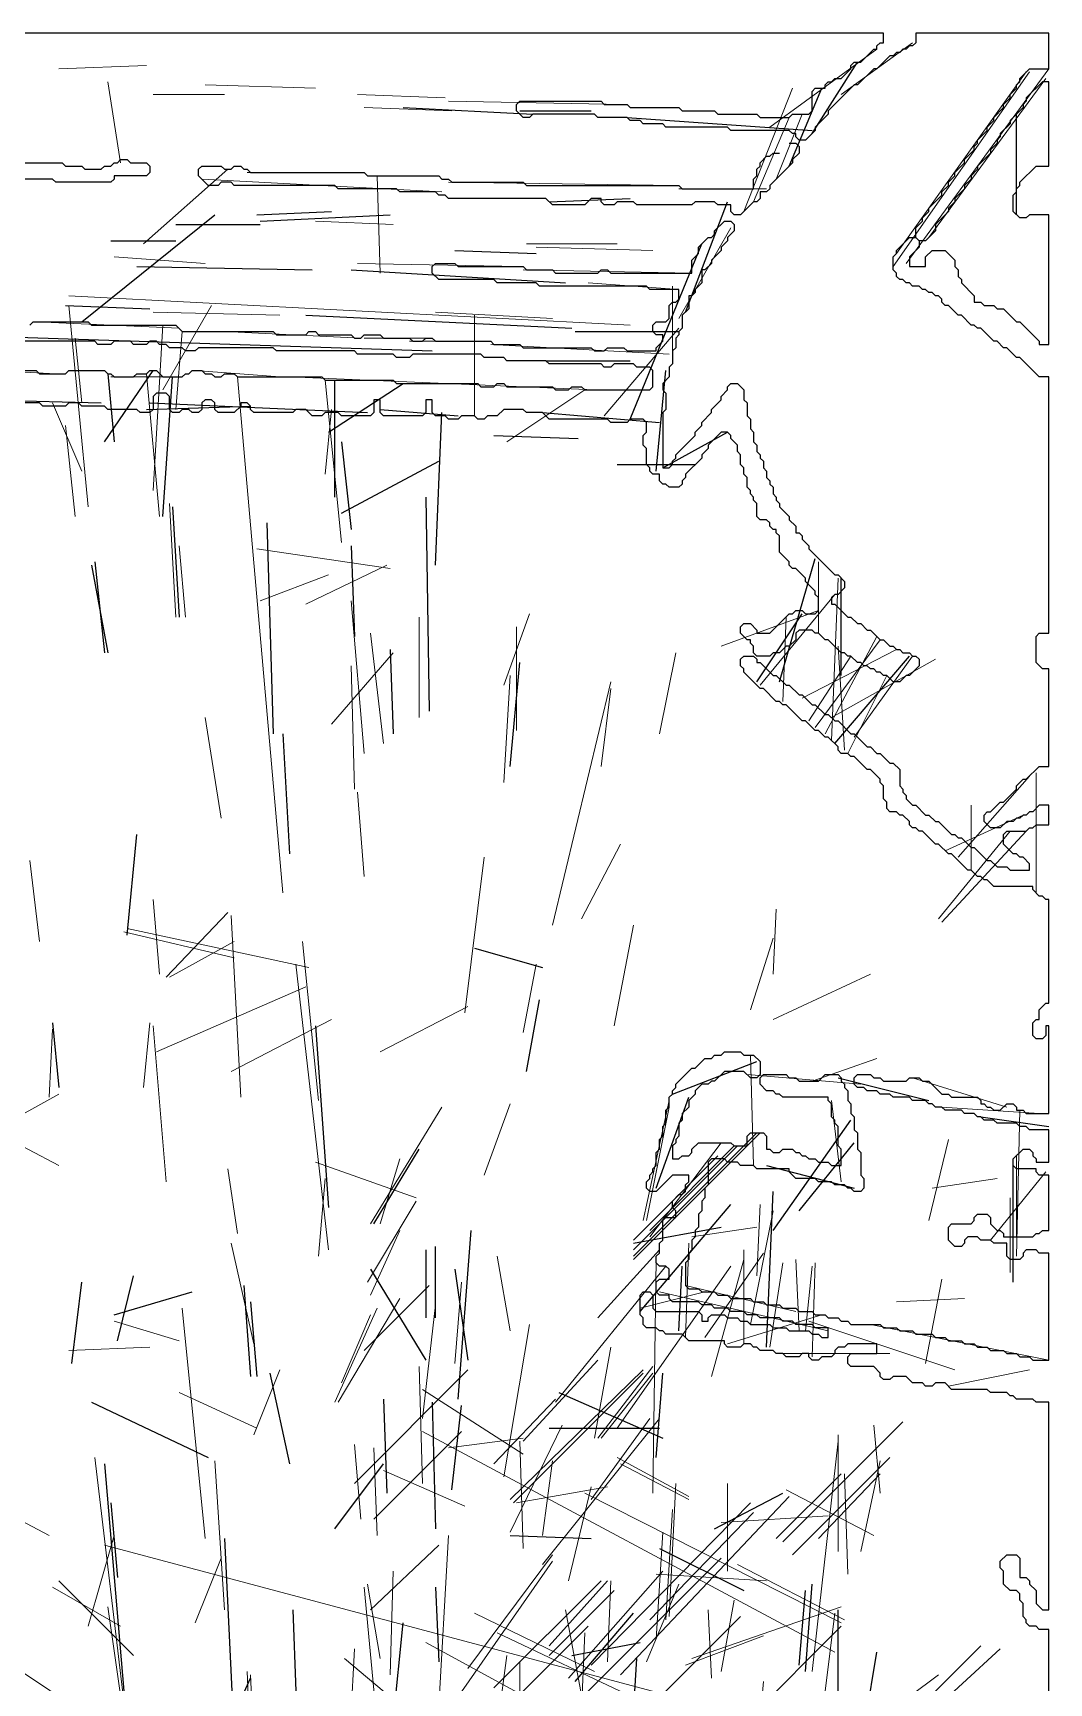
# Model space of a CAD drawing. Header units: metres. Extents: x 0 to 320, y 0 to 426.
# Drawn here: x 241.2 to 319.5, y 299.4 to 426.5 of the extents above; entities that cross this region are included whole.
import ezdxf

# ---------------------------------------------------------------- set-up
doc = ezdxf.new("R2010")
doc.units = ezdxf.units.M
for name, color, linetype in [('CUT', 7, 'Continuous'), ('FOLD', 1, 'Continuous'), ('OUTLINE', 3, 'Continuous')]:
    doc.layers.add(name, color=color, linetype=linetype)

msp = doc.modelspace()

# ---------------------------------------------------------------- linework, layer by layer
at = {"layer": 'CUT', "lineweight": 25}
for p, q in [((301.25, 418.75), (304.75, 424.25)), ((299.5, 416.25), (302, 422.25)), ((269.75, 420.75), (279.75, 420.25)), ((278.75, 420.5), (284.25, 420.5)), ((287, 420), (301.25, 419)), ((317, 412.5), (317, 420.25)), ((281, 413.5), (287.25, 413.75)), ((291.5, 405), (294.75, 413.5)), ((245, 404.25), (255.25, 412.5)), ((258.5, 412.5), (264.25, 412.75)), ((258.75, 412), (268.75, 412.5)), ((252.25, 411.75), (258.75, 411.75)), ((247.25, 410.5), (252.25, 410.5)), ((273.75, 409.75), (280, 409.5)), ((287.25, 396.75), (292.75, 410.25)), ((249.25, 408.5), (262.75, 408.25)), ((265.75, 408.25), (282.25, 407.25)), ((243.75, 405.5), (250.25, 405.25)), ((262.25, 404.75), (282.75, 403.75)), ((226.75, 403.5), (272, 402)), ((283, 403.5), (291, 403.5)), ((246.75, 395), (250.5, 400.5)), ((280.75, 401.25), (287.25, 401.25)), ((289.25, 392.75), (290, 400.5)), ((247, 400.25), (247.5, 395)), ((251.25, 389.25), (252, 400)), ((264, 395.75), (269.75, 399.5)), ((264.5, 390.75), (264.5, 399.75)), ((228, 398.5), (246.5, 398)), ((250.25, 398), (267, 397.25)), ((250, 397.5), (258, 397.75)), ((268, 397.5), (274, 397)), ((272.25, 385.5), (272.75, 397.25)), ((280.5, 397.25), (289.5, 396.5)), ((276.75, 395.5), (283.25, 395.25)), ((289.75, 393), (294.75, 395.75)), ((265, 395), (265.75, 388.25)), ((265, 389.5), (272.5, 393.5)), ((286.25, 393.25), (292.25, 393.25)), ((271.5, 390.75), (271.75, 374.25)), ((252, 390), (252.5, 381.5)), ((259.25, 388.75), (259.75, 372.5)), ((265.75, 387), (266, 380)), ((245.75, 385.5), (247, 378.75)), ((246, 385.75), (246.75, 378.75)), ((298.75, 376.5), (301.5, 386)), ((303.5, 377), (303.5, 384.5)), ((297, 376.5), (300.5, 381.75)), ((268.75, 379), (269, 372.5)), ((278, 370), (278.75, 378)), ((303, 371.75), (308.75, 378.5)), ((260.5, 372.5), (261, 363.25)), ((248.5, 357), (249.25, 364.75)), ((275.25, 356), (280.5, 354.5)), ((279.25, 346.5), (280.25, 352)), ((242.75, 350.25), (243.25, 345.25)), ((263, 350), (264, 336)), ((290.5, 344.75), (297, 347.25)), ((303.25, 346), (310.25, 344.25)), ((289.25, 337.5), (291.75, 344.5)), ((298.25, 334.25), (304.25, 342.75)), ((314.25, 343), (319.5, 342.25)), ((287.5, 332), (297.25, 341.75)), ((287.5, 332.25), (297, 341.75)), ((288.75, 334.25), (295.25, 340.75)), ((300.25, 335.75), (304.5, 341)), ((267.5, 334.75), (271, 340.5)), ((316.75, 330.25), (316.75, 339.5)), ((297.75, 339.25), (304.5, 337.5)), ((297.75, 325.25), (298.25, 337.25)), ((288, 328), (295, 336.25)), ((287.5, 333.25), (294.25, 334.5)), ((274, 321.25), (275, 334.25)), ((271.5, 332.75), (271.5, 327.5)), ((272.25, 327.5), (272.25, 333)), ((247.75, 325.75), (249, 330.75)), ((267.25, 331.25), (271.5, 324.25)), ((273.75, 331.25), (274.75, 324.25)), ((291, 326.5), (291.25, 331.5)), ((244.25, 324), (245, 330.25)), ((247.5, 327.75), (253.5, 329.5)), ((257.5, 330), (258, 323)), ((258, 328.75), (258.5, 323)), ((259.5, 323.25), (261, 316.25)), ((278, 313.5), (288.25, 323.5)), ((278.25, 313.25), (288.25, 323.25)), ((289.25, 316.75), (289.75, 323.25)), ((281.75, 321.75), (289.75, 318.25)), ((245.75, 321), (254.75, 316.75)), ((268.25, 321.25), (268.5, 314)), ((272, 321), (272.25, 311.25)), ((273.5, 314.25), (274.25, 320.75)), ((299, 310.25), (308.25, 319.5)), ((281, 319), (289.5, 319)), ((299.75, 309.25), (307.25, 316.75)), ((246.75, 316.25), (248.25, 298.75)), ((264.5, 311.25), (268.25, 316.25)), ((293.75, 311.25), (299, 314)), ((247.25, 313.25), (247.75, 307.5)), ((286.5, 300), (299.5, 313.75)), ((288.75, 304.25), (296.75, 312.5)), ((256, 310.5), (257, 289.75)), ((278, 310.75), (284.25, 310.5)), ((267.25, 305), (272.5, 310)), ((289.5, 309.75), (296, 306.5)), ((243.25, 307.25), (249, 301.5)), ((272.25, 306.75), (272.5, 301)), ((300.25, 300.75), (300.75, 306.5)), ((300.75, 300.25), (301.25, 307)), ((261.25, 305), (261.5, 298.75)), ((269, 296.5), (269.75, 304)), ((283, 299.5), (287.5, 304.75)), ((303.25, 294.25), (303.25, 305)), ((282.75, 301.5), (288, 302.5)), ((305, 294.25), (306.25, 301.75)), ((287.25, 292.75), (287.75, 301.25)), ((255.75, 294.75), (258, 299.75))]:
    msp.add_line(p, q, dxfattribs=at)
at = {"layer": 'FOLD', "lineweight": 18}
for p, q in [((298, 419.25), (306.25, 425.25)), ((303.5, 421.75), (309, 425.75)), ((243.25, 423.75), (250, 424)), ((307.5, 408.5), (318, 423.5)), ((307.75, 409.5), (317.75, 423.5)), ((308.5, 408.75), (319.5, 423.75)), ((247, 422.75), (248, 416.5)), ((254.5, 422.5), (263, 422.25)), ((296, 412.75), (299.75, 422.25)), ((310.25, 410.75), (319.25, 423)), ((250.5, 421.75), (256, 421.75)), ((266.25, 421.75), (273, 421.5)), ((273.25, 421.25), (286.75, 421)), ((266.75, 420.75), (273.5, 420.5)), ((296.75, 413.5), (299.5, 420)), ((298.5, 415.25), (300.5, 420.25)), ((249.75, 410.25), (256.25, 416)), ((257.75, 415.75), (266.5, 415.75)), ((254.25, 415.25), (272.75, 414.25)), ((267.75, 415.5), (268, 408)), ((273.25, 415), (290.75, 414.75)), ((291, 414.5), (297.75, 414.5)), ((263, 412), (269, 411.75)), ((291, 404.5), (295, 411.5)), ((279.25, 410.25), (286.25, 410.25)), ((280, 410), (289, 409.75)), ((247.5, 409.25), (254.5, 408.75)), ((266.25, 408.75), (278.75, 408.5)), ((279, 408.25), (292, 408)), ((284, 407.25), (291, 406.75)), ((290.5, 402), (290.5, 407)), ((244, 406.25), (287.25, 404)), ((244, 405.5), (245.5, 390)), ((250.5, 405), (260.25, 404.75)), ((251.25, 399), (255, 405.5)), ((272.25, 405), (281.25, 404.5)), ((275.25, 397), (275.25, 404.75)), ((241.5, 404.25), (252.5, 403.75)), ((244.5, 403), (245, 398)), ((250.5, 391.25), (251.25, 404)), ((252.25, 397.5), (252.75, 403.5)), ((256, 403.5), (266.5, 403)), ((266.75, 403), (271.75, 403)), ((285.25, 397), (291, 403.75)), ((270.25, 402.75), (276.25, 402.75)), ((276.5, 402.5), (290.25, 401.75)), ((237.75, 400.5), (243, 400.25)), ((253.75, 400.5), (260.25, 400)), ((247.25, 400), (252.75, 400)), ((250, 400.25), (251, 389.25)), ((257, 400), (260.5, 360.25)), ((261, 400), (284.5, 399)), ((263.75, 399.75), (265, 387.25)), ((242.75, 398), (245, 392.75)), ((277.75, 395), (283.75, 399)), ((263.75, 392.5), (264.25, 397.5)), ((243.75, 396.25), (244.5, 389.25)), ((251.75, 390.25), (252.25, 381.5)), ((252.5, 387), (253, 381.5)), ((258.5, 386.75), (268.75, 385.25)), ((262.25, 382.5), (268.5, 385.5)), ((301.75, 380.25), (301.75, 385.75)), ((258.75, 382.75), (264, 384.75)), ((302.75, 372), (303.25, 384.5)), ((265.75, 382.75), (266.75, 371)), ((297.25, 376.25), (303, 383.25)), ((271, 381.5), (271, 373.75)), ((277.5, 376.25), (279.5, 381.75)), ((294.25, 379.25), (301.75, 382)), ((299, 375), (299.25, 381.5)), ((267.25, 380.25), (268.25, 371.75)), ((278.5, 380.75), (278.5, 372.75)), ((300.5, 375.25), (307.75, 379)), ((301.5, 373), (306.5, 379.75)), ((302.25, 372.5), (306.25, 380)), ((303.25, 379.25), (303.75, 371.25)), ((264.25, 373.25), (269, 378.75)), ((265.75, 377.75), (266, 368.25)), ((289.5, 372.5), (290.75, 378.75)), ((301, 373.5), (304.25, 378.5)), ((302.75, 373.75), (310.75, 378.25)), ((304.5, 372.25), (309, 378.5)), ((277.5, 368.75), (278, 377)), ((281.25, 357.75), (285.75, 376.5)), ((304, 371), (307, 377)), ((285, 370), (285.75, 376)), ((254.5, 373.75), (255.75, 366)), ((312.5, 363), (318, 369.25)), ((318.5, 360.25), (318.5, 369.5)), ((266.25, 368), (266.75, 361.5)), ((311.5, 363.5), (317.5, 366.25)), ((313.5, 367), (313.5, 362)), ((311, 358.25), (316.5, 365)), ((311.25, 358), (317.75, 365)), ((283.5, 358.25), (286.5, 364)), ((241, 362.75), (241.75, 356.5)), ((274.5, 351), (276, 363)), ((250.5, 359.75), (251, 354)), ((251.5, 353.75), (256.25, 358.75)), ((256.5, 358.5), (257.25, 344.5)), ((298.25, 354), (298.5, 359)), ((248.25, 357.25), (256.75, 355.25)), ((248.5, 357.5), (262.5, 354.5)), ((286, 350), (287.5, 357.75)), ((251.75, 353.75), (256.75, 356.5)), ((262, 356.5), (263.25, 344.25)), ((296.5, 351.25), (298.25, 356.75)), ((261.5, 354.75), (264, 332.75)), ((279, 349.5), (280, 354.75)), ((298.25, 350.5), (305.75, 354)), ((250.75, 348), (262.25, 353)), ((268, 348), (274.75, 351.5)), ((242.5, 344.5), (242.75, 349.75)), ((249.75, 345.25), (250.25, 350.25)), ((250.5, 350), (251.5, 338)), ((256.5, 346.5), (264.25, 350.5)), ((296.5, 347.75), (296.75, 339.25)), ((301.25, 345.75), (306.25, 347.5)), ((296.25, 346.25), (305, 345.5)), ((309, 346), (316.25, 343.75)), ((236.5, 341), (243.25, 344.75)), ((267.25, 334.75), (272.75, 343.75)), ((276, 338.5), (278, 344)), ((288.25, 335), (290.25, 344.25)), ((288.5, 335), (290.25, 343.75)), ((302.75, 344.25), (303.5, 338)), ((311.25, 343.75), (318.75, 343.25)), ((317, 332.25), (317.25, 343.5)), ((238, 342), (243.25, 339.25)), ((287.5, 332.75), (295.5, 340.75)), ((288.75, 333.75), (294.25, 341)), ((310.25, 335), (311.75, 341.25)), ((263, 339.5), (270.75, 336.75)), ((268, 334.75), (269.5, 339.75)), ((287.5, 333.5), (294, 340)), ((317, 333.75), (317, 340)), ((256.25, 339), (257, 334)), ((263.25, 332.25), (263.75, 338.25)), ((310.5, 337.5), (315.5, 338.25)), ((315, 333.5), (319.25, 338.75)), ((267, 330.25), (270.75, 336.5)), ((296.5, 327), (298.25, 335.75)), ((297, 330.75), (297.25, 336.25)), ((316.5, 331), (316.5, 336.75)), ((292, 333.75), (297, 334.5)), ((256.5, 333.25), (258.25, 325.5)), ((267.25, 329.25), (269.5, 334.25)), ((291.5, 326), (291.75, 333.25)), ((277, 332.25), (278, 326.5)), ((284.75, 327.5), (289.5, 332.75)), ((289, 314), (289.25, 332)), ((293, 326), (297.5, 332.5)), ((293.5, 323), (296, 332)), ((296, 325.5), (296, 332.75)), ((300, 332), (300.25, 326.5)), ((281.5, 321), (290, 331.5)), ((286.25, 319), (295, 331.5)), ((298, 325.25), (299, 331.75)), ((300.75, 326.5), (301.25, 331.5)), ((301.25, 324.5), (301.5, 331.75)), ((266.75, 325), (271.75, 330)), ((273.75, 324), (274.25, 330.25)), ((288, 328.25), (293, 329.5)), ((289.5, 329.5), (302.5, 326.5)), ((291.5, 330), (300, 328)), ((310, 324), (311.25, 330.5)), ((252.75, 328.25), (254.5, 310.5)), ((264.5, 321), (267.75, 328.25)), ((264.75, 321), (269.5, 329)), ((271.25, 319.75), (272.25, 328.5)), ((307.75, 328.75), (313, 329)), ((247.5, 327.25), (252.5, 325.75)), ((265, 322.5), (267.25, 327.75)), ((277.5, 315.25), (279.5, 327)), ((294.75, 325.5), (302, 327.75)), ((301, 327.25), (312.25, 323.5)), ((305.75, 327), (319.5, 324.25)), ((244, 325), (250.25, 325.25)), ((279, 318), (284.75, 324.25)), ((284.5, 318.25), (285.75, 325.25)), ((299, 324.75), (307.25, 324.75)), ((258.25, 318.5), (260.25, 323.5)), ((266, 314.75), (274.75, 323.5)), ((271, 323.75), (271.25, 314.75)), ((284.75, 318.25), (289, 323.75)), ((285, 318.25), (289, 323.25)), ((311.75, 322.25), (318, 323.5)), ((252.5, 321.75), (258.5, 319)), ((271.25, 322), (279, 317)), ((276.75, 316.25), (281.5, 321.25)), ((278, 311), (282, 319.25)), ((280.5, 308.5), (289.5, 319.75)), ((284.25, 313.5), (288.75, 319.75)), ((306, 319.25), (306.5, 314)), ((267.5, 312), (274.25, 318.75)), ((271.25, 318.75), (303, 301.75)), ((273.25, 317.5), (279, 318.25)), ((278.75, 318), (279, 309.75)), ((301.25, 300.25), (303.25, 318)), ((303.25, 318.5), (303.25, 309.5)), ((246, 316.75), (248.5, 295.75)), ((266, 317.75), (266.5, 312)), ((267.5, 317.5), (267.75, 310.75)), ((286.25, 316.75), (291.75, 313.75)), ((255.25, 316.5), (256, 305)), ((268.25, 315.75), (274.5, 313)), ((280.5, 310.75), (281.25, 316.5)), ((286.5, 316.25), (291.75, 313.5)), ((298.5, 310.5), (303.5, 315.5)), ((301.75, 310.5), (306.5, 315.5)), ((303.75, 315.5), (304, 307.75)), ((305, 309.5), (306.5, 316.5)), ((278.5, 313.25), (285.5, 314.5)), ((282.5, 307.25), (284.25, 314.5)), ((283.75, 314), (303.5, 304)), ((290.25, 304.5), (290.75, 314.75)), ((294.75, 308), (294.75, 314.75)), ((299.25, 314.25), (306, 310.75)), ((236.75, 313.75), (242.5, 310.75)), ((284.25, 300.75), (296.5, 313.25)), ((290, 304.25), (290.5, 312.75)), ((294.25, 311.75), (302.5, 312.25)), ((245.5, 303.75), (247.5, 310.75)), ((272.25, 293), (273.25, 310.75)), ((289.25, 302.75), (289.75, 311)), ((246.75, 310), (300.25, 295.75)), ((253.75, 304), (255.75, 309)), ((274.75, 300.5), (281.25, 309.25)), ((281.5, 296.25), (294.25, 309)), ((265.75, 286.5), (281.25, 308.75)), ((268.75, 300), (269, 308)), ((282.5, 299.75), (289.75, 308)), ((289.25, 307.75), (297.75, 307.25)), ((295.5, 308.5), (303.75, 304.25)), ((242.75, 306.75), (248, 303.75)), ((266.75, 306.75), (267.75, 296.25)), ((267, 307), (268, 301.25)), ((276.75, 299), (285, 307.25)), ((281, 302.25), (285.5, 307.25)), ((281, 301.5), (286, 306.5)), ((285.5, 301), (285.75, 307.25)), ((288.5, 301), (291, 307)), ((247, 305.25), (248.5, 295)), ((292, 301.25), (303.5, 305.25)), ((294.25, 300.25), (295.25, 305.75)), ((275.25, 304.75), (284.5, 300.25)), ((282.25, 305), (285, 290.5)), ((289.5, 298.25), (295.75, 304.5)), ((293.25, 305), (293.5, 299.75)), ((302.25, 298.75), (303, 304.75)), ((277, 303.25), (287.5, 298.25)), ((277.25, 297), (284, 303.75)), ((283.25, 291.75), (283.75, 303.25)), ((287.25, 287.5), (303.5, 303.75)), ((291.5, 300.75), (297.5, 303)), ((237, 302.5), (244.5, 297.5)), ((265.5, 292.5), (266, 302)), ((271.5, 302.5), (279.75, 298)), ((276.75, 294), (277.75, 301.5)), ((306.75, 294.75), (314.25, 302.25)), ((306.75, 293.75), (315.75, 302)), ((257.75, 300.25), (258, 294.25)), ((265.25, 301.25), (280.5, 288.5)), ((278.75, 289.5), (278.75, 301)), ((258, 300), (258.25, 294.25)), ((297, 293.75), (297.5, 299.5)), ((302.25, 293.5), (311, 300))]:
    msp.add_line(p, q, dxfattribs=at)
at = {"layer": 'OUTLINE'}
for points in [[(319.5, 291.5), (319.5, 303.5), (318.75, 303.5), (318.5, 303.75), (318, 303.75), (317.75, 304), (317.75, 304.25), (317.5, 304.5), (317.5, 305.5), (317.25, 305.75), (317.25, 306.25), (317, 306.5), (316.5, 306.5), (316, 307), (316, 308), (315.75, 308.25), (315.75, 308.75), (316.25, 309.25), (317, 309.25), (317.25, 309), (317.25, 307.5), (317.75, 307.5), (318, 307.25), (318, 307), (318.5, 306.5), (318.5, 305.5), (319, 305), (319.5, 305), (319.5, 321), (318.5, 321), (318.25, 321.25), (317, 321.25), (316.75, 321.5), (316.5, 321.5), (316.25, 321.75), (315, 321.75), (314.75, 322), (312, 322), (311.5, 322.5), (310.75, 322.5), (310.5, 322.25), (310, 322.25), (309.75, 322.5), (309, 322.5), (308.5, 323), (307.5, 323), (307.25, 322.75), (306.75, 322.75), (306.5, 323), (306.5, 323.25), (306, 323.75), (304.25, 323.75), (304, 324), (304, 324.5), (304.25, 324.75), (306.25, 324.75), (306.25, 325.5), (304, 325.5), (303.75, 325.25), (303.25, 325.25), (303, 325), (303, 324.75), (302.75, 324.5), (302, 324.5), (301.75, 324.25), (301.25, 324.25), (301, 324.5), (301, 324.75), (300.5, 324.75), (300.25, 324.5), (299.25, 324.5), (299, 324.75), (298.5, 324.75), (298.25, 325), (297.25, 325), (297, 325.25), (296.75, 325.25), (296.5, 325.5), (296, 325.5), (295.75, 325.25), (294.75, 325.25), (294.5, 325.5), (294.5, 325.75), (291.75, 325.75), (291.25, 326.25), (290, 326.25), (289.75, 326.5), (289.5, 326.5), (289.25, 326.75), (288.5, 326.75), (288.25, 327), (288.25, 327.5), (288, 327.75), (288, 329.25), (288.25, 329.5), (288.75, 329.5), (289, 329.25), (289, 328.25), (289.25, 328), (292.5, 328), (292.75, 327.75), (292.75, 327.25), (293.25, 327.25), (293.25, 327.5), (293.5, 327.75), (294.5, 327.75), (294.75, 327.5), (295.5, 327.5), (295.75, 327.25), (296.25, 327.25), (296.5, 327), (298, 327), (298.25, 326.75), (299.25, 326.75), (299.5, 326.5), (301, 326.5), (301.25, 326.25), (301.75, 326.25), (302, 326), (302.5, 326), (302.5, 326.75), (301.5, 326.75), (301.25, 327), (300, 327), (299.75, 327.25), (299, 327.25), (298.75, 327.5), (297.25, 327.5), (297, 327.75), (296.25, 327.75), (296, 328), (295, 328), (294.75, 328.25), (293.75, 328.25), (293.5, 328.5), (292.75, 328.5), (292.5, 328.75), (290.5, 328.75), (290.25, 329), (290.25, 329.25), (289.5, 329.25), (289.25, 329.5), (289.25, 330.25), (289.5, 330.5), (290.25, 330.5), (290.25, 331.25), (290, 331.5), (289.5, 331.5), (289.25, 331.75), (289.25, 332.25), (289.5, 332.5), (289.5, 333.25), (289.75, 333.5), (289.75, 335), (290, 335.25), (290.75, 335.25), (290.75, 335.75), (290.5, 336), (290.5, 336.5), (291, 337), (291.25, 337), (291.5, 337.25), (291.5, 337.75), (291.75, 338), (291.75, 338.5), (290.5, 338.5), (289.25, 337.25), (288.75, 337.25), (288.5, 337.5), (288.5, 338), (288.75, 338.25), (288.75, 338.5), (289, 338.75), (289, 339), (289.25, 339.25), (289.25, 340.25), (289.5, 340.5), (289.5, 341.25), (289.75, 341.5), (289.75, 342.25), (290, 342.5), (290, 343.5), (290.25, 343.75), (290.25, 344.5), (290.5, 344.75), (290.5, 345), (290.75, 345.25), (290.75, 345.5), (292, 346.75), (292.25, 346.75), (293, 347.5), (293.5, 347.5), (293.75, 347.75), (294.25, 347.75), (294.5, 348), (295.75, 348), (296, 347.75), (296.75, 347.75), (297.25, 347.25), (297.25, 346.25), (297, 346), (296.5, 346), (296, 346.5), (294.5, 346.5), (293.75, 345.75), (293.5, 345.75), (293.25, 345.5), (292.75, 345.5), (292.25, 345), (292.25, 344.75), (291.75, 344.25), (291.75, 343.75), (291.25, 343.25), (291.25, 342.75), (291, 342.5), (291, 341.5), (290.75, 341.25), (290.75, 341), (290.5, 340.75), (290.5, 339.75), (291, 339.75), (291.25, 340), (291.75, 340), (292, 340.25), (292, 340.5), (292.5, 341), (295, 341), (295.25, 340.75), (296.25, 340.75), (296.25, 341.5), (296.5, 341.75), (297.5, 341.75), (297.75, 341.5), (297.75, 340.5), (298, 340.5), (298.25, 340.25), (298.75, 340.25), (299, 340.5), (299.75, 340.5), (300, 340.25), (300.25, 340.25), (300.5, 340), (300.75, 340), (301, 339.75), (301.5, 339.75), (301.75, 339.5), (302.5, 339.5), (302.75, 339.25), (303.5, 339.25), (303.5, 340.5), (303.25, 340.75), (303.25, 342.25), (303, 342.5), (303, 342.75), (302.75, 343), (302.75, 344), (302.5, 344.25), (302.5, 344.5), (299, 344.5), (298.75, 344.75), (298.5, 344.75), (298.25, 345), (297.75, 345), (297.25, 345.5), (297.25, 346), (297.5, 346.25), (299.25, 346.25), (299.5, 346), (300, 346), (300.25, 345.75), (301.75, 345.75), (302.25, 346.25), (303.25, 346.25), (303.5, 346), (303.5, 345.75), (303.75, 345.5), (303.75, 345.25), (304, 345), (304, 344.25), (304.25, 344), (304.25, 343.25), (304.5, 343), (304.5, 342), (304.75, 341.75), (304.75, 340.5), (305, 340.25), (305, 338.5), (305.25, 338.25), (305.25, 337.5), (305, 337.25), (304.5, 337.25), (304.25, 337.5), (304, 337.5), (303.75, 337.75), (303, 337.75), (302.75, 338), (301.75, 338), (301.5, 338.25), (300, 338.25), (299.5, 338.75), (299.5, 339), (297, 339), (296.75, 339.25), (295.75, 339.25), (295.5, 339.5), (294.75, 339.5), (294.5, 339.75), (293.5, 339.75), (293.25, 339.5), (293.25, 337.75), (293, 337.5), (293, 336.75), (292.75, 336.5), (292.75, 335.75), (292.5, 335.5), (292.5, 334.5), (292.25, 334.25), (292.25, 333.75), (292, 333.5), (292, 332.75), (291.75, 332.5), (291.75, 332), (291.5, 331.75), (291.5, 330), (291.75, 329.75), (292.5, 329.75), (292.75, 329.5), (293.75, 329.5), (294, 329.25), (294.75, 329.25), (295, 329), (296.5, 329), (296.75, 328.75), (297.5, 328.75), (297.75, 328.5), (298.75, 328.5), (299, 328.25), (300, 328.25), (300.25, 328), (301.25, 328), (301.5, 327.75), (302.25, 327.75), (302.5, 327.5), (303.25, 327.5), (303.5, 327.25), (304, 327.25), (304.25, 327), (306.5, 327), (306.75, 326.75), (307.75, 326.75), (308, 326.5), (309, 326.5), (309.25, 326.25), (310.5, 326.25), (310.75, 326), (311.5, 326), (311.75, 325.75), (312.75, 325.75), (313, 325.5), (313.75, 325.5), (314, 325.25), (314.75, 325.25), (315, 325), (316, 325), (316.25, 324.75), (317, 324.75), (317.25, 324.5), (318, 324.5), (318.25, 324.25), (319.5, 324.25), (319.5, 332.5), (318.75, 332.5), (318.5, 332.75), (317.75, 332.75), (317.5, 332.5), (317.5, 332.25), (317.25, 332), (316.5, 332), (316.25, 332.25), (316.25, 333.25), (315.25, 333.25), (315, 333.5), (314.25, 333.5), (314, 333.75), (313.25, 333.75), (313, 333.5), (313, 333.25), (312.75, 333), (312.25, 333), (311.75, 333.5), (311.75, 334.5), (312, 334.75), (313.5, 334.75), (313.75, 335), (313.75, 335.25), (314, 335.5), (314.75, 335.5), (315, 335.25), (315, 334.75), (315.5, 334.25), (315.75, 334.25), (316, 334), (316, 333.75), (318.25, 333.75), (318.5, 334), (318.75, 334), (319, 334.25), (319.5, 334.25), (319.5, 338.5), (318.75, 338.5), (318.5, 338.75), (318.5, 339), (317, 339), (316.75, 339.25), (316.75, 339.75), (317.5, 340.5), (318, 340.5), (318.25, 340.25), (318.25, 340), (318.5, 339.75), (318.5, 339.5), (319.5, 339.5), (319.5, 342), (318, 342), (317.75, 342.25), (317.25, 342.25), (317, 342.5), (315.5, 342.5), (315.25, 342.75), (314.5, 342.75), (314.25, 343), (314, 343), (313.75, 343.25), (313, 343.25), (312.75, 343.5), (311.5, 343.5), (311.25, 343.75), (310.75, 343.75), (310.5, 344), (310.25, 344), (310, 344.25), (309, 344.25), (308.75, 344.5), (307.5, 344.5), (307.25, 344.75), (306.5, 344.75), (306.25, 345), (305.5, 345), (305.25, 345.25), (304.75, 345.25), (304.5, 345.5), (304.5, 346), (304.75, 346.25), (305.75, 346.25), (306, 346), (306.5, 346), (306.75, 345.75), (308.5, 345.75), (308.75, 346), (309.5, 346), (309.75, 345.75), (310.25, 345.75), (311.25, 344.75), (311.75, 344.75), (312, 344.5), (314, 344.5), (314.25, 344.25), (314.25, 344), (314.5, 344), (314.75, 343.75), (315, 343.75), (315.25, 343.5), (315.75, 343.5), (316.25, 344), (316.75, 344), (317, 343.75), (317, 343.5), (317.5, 343.5), (317.75, 343.25), (319.5, 343.25), (319.5, 350), (319.25, 350), (319.25, 349.25), (319, 349), (318.5, 349), (318.25, 349.25), (318.25, 350.25), (318.5, 350.5), (318.75, 350.5), (318.75, 351.25), (319.25, 351.75), (319.5, 351.75), (319.5, 359.75), (319.25, 359.75), (319, 360), (318.75, 360), (318.25, 360.5), (318.25, 360.75), (315.25, 360.75), (314.75, 361.25), (314.5, 361.25), (314.25, 361.5), (314, 361.5), (313.5, 362), (313.25, 362), (312, 363.25), (311.75, 363.25), (311, 364), (310.75, 364), (309.75, 365), (309.5, 365), (309.25, 365.25), (309, 365.25), (308.75, 365.5), (308.75, 365.75), (308.25, 366.25), (308, 366.25), (307.75, 366.5), (307.25, 366.5), (307, 366.75), (307, 367.25), (306.75, 367.5), (306.75, 368.5), (306.5, 368.75), (306.5, 369), (305.75, 369.75), (305.5, 369.75), (304.5, 370.75), (304.25, 370.75), (304, 371), (303.5, 371), (303.25, 371.25), (303.25, 371.5), (302.5, 372.25), (302.25, 372.25), (301.75, 372.75), (301.5, 372.75), (300.75, 373.5), (300.5, 373.5), (299.25, 374.75), (299, 374.75), (298.75, 375), (298.5, 375), (297.5, 376), (297.25, 376), (296, 377.25), (296, 377.5), (295.75, 377.75), (295.75, 378.25), (296, 378.5), (296.75, 378.5), (297, 378.25), (297, 378), (297.25, 378), (298.25, 377), (298.5, 377), (299.25, 376.25), (299.5, 376.25), (300.25, 375.5), (300.5, 375.5), (301.25, 374.75), (301.5, 374.75), (302.25, 374), (302.5, 374), (303, 373.5), (303.25, 373.5), (304.25, 372.5), (304.5, 372.5), (305.5, 371.5), (305.75, 371.5), (306.25, 371), (306.5, 371), (307.25, 370.25), (307.5, 370.25), (308, 369.75), (308, 368.5), (308.25, 368.25), (308.25, 368), (308.5, 367.75), (308.5, 367.5), (309, 367), (309.25, 367), (310, 366.25), (310.25, 366.25), (310.75, 365.75), (311, 365.75), (312, 364.75), (312.25, 364.75), (312.5, 364.5), (312.75, 364.5), (313.5, 363.75), (313.75, 363.75), (314.75, 362.75), (315, 362.75), (315.5, 362.25), (316.25, 362.25), (316.5, 362), (318, 362), (318, 362.5), (317.5, 363), (317.25, 363), (317, 363.25), (316.75, 363.25), (316, 364), (316, 364.75), (316.25, 365), (317.75, 365), (318, 365.25), (318.25, 365.25), (318.5, 365.5), (319.5, 365.5), (319.5, 367), (318.75, 367), (318.25, 366.5), (318, 366.5), (317.75, 366.25), (317.5, 366.25), (317.25, 366), (317, 366), (316.75, 365.75), (316.25, 365.75), (315.75, 365.25), (315, 365.25), (314.5, 365.75), (314.5, 366.25), (314.75, 366.5), (315, 366.5), (315.75, 367.25), (316, 367.25), (317, 368.25), (317, 368.5), (317.5, 369), (317.75, 369), (318.75, 370), (319.5, 370), (319.5, 377.5), (319, 377.5), (318.5, 378), (318.5, 380), (318.75, 380.25), (319.5, 380.25), (319.5, 400), (318.75, 400), (317.25, 401.5), (317, 401.5), (316.25, 402.25), (316, 402.25), (315.5, 402.75), (315.25, 402.75), (314.25, 403.75), (314, 403.75), (313.75, 404), (313.5, 404), (312.75, 404.75), (312.5, 404.75), (311.75, 405.5), (311.5, 405.5), (311.25, 405.75), (311.25, 406), (311, 406.25), (310.75, 406.25), (310.5, 406.5), (310.25, 406.5), (310, 406.75), (309.75, 406.75), (309.5, 407), (309, 407), (308.75, 407.25), (308.5, 407.25), (308.25, 407.5), (308, 407.5), (307.75, 407.75), (307.75, 408), (307.5, 408.25), (307.5, 409.25), (307.75, 409.5), (307.75, 409.75), (308.75, 410.75), (309.25, 410.75), (309.5, 410.5), (309.5, 410), (308.75, 409.25), (308.75, 408.5), (310, 408.5), (310, 409.25), (310.5, 409.75), (311.5, 409.75), (312.25, 409), (312.25, 408.5), (312.5, 408.25), (312.5, 407.75), (312.75, 407.5), (312.75, 407.25), (313.75, 406.25), (313.75, 405.75), (314.25, 405.75), (314.5, 405.5), (315.25, 405.5), (315.5, 405.25), (316, 405.25), (317, 404.25), (317.25, 404.25), (318.75, 402.75), (318.75, 402.5), (319.5, 402.5), (319.5, 412.5), (318, 412.5), (317.75, 412.25), (317.25, 412.25), (316.75, 412.75), (316.75, 414), (317, 414.25), (317, 414.5), (317.25, 414.75), (317.25, 415), (318.5, 416.25), (319.5, 416.25), (319.5, 422.75), (319, 422.75), (317.75, 421.5), (317.75, 421.25), (317.5, 421), (317.5, 420.75), (316.5, 419.75), (316.5, 419.5), (315.75, 418.75), (315.75, 418.5), (315.5, 418.25), (315.5, 418), (315, 417.5), (315, 417.25), (314, 416.25), (314, 416), (313.5, 415.5), (313.5, 415.25), (313, 414.75), (313, 414.5), (312.25, 413.75), (312.25, 413.5), (311.75, 413), (311.75, 412.75), (310.75, 411.75), (310.75, 411.25), (310, 410.5), (309.5, 410.5), (309.25, 410.75), (309.25, 411.5), (309.75, 412), (309.75, 412.25), (310.25, 412.75), (310.25, 413), (311.25, 414), (311.25, 414.25), (311.75, 414.75), (311.75, 415), (312.25, 415.5), (312.25, 415.75), (313, 416.5), (313, 416.75), (313.75, 417.5), (313.75, 417.75), (314, 418), (314, 418.25), (314.75, 419), (314.75, 419.25), (315.25, 419.75), (315.25, 420), (316, 420.75), (316, 421), (316.5, 421.5), (316.5, 421.75), (317, 422.25), (317, 422.5), (317.25, 422.75), (317.25, 423), (318, 423.75), (319.5, 423.75), (319.5, 426.5), (309.25, 426.5), (309.25, 425.75), (309, 425.5), (308.75, 425.5), (308.5, 425.25), (308.25, 425.25), (308, 425), (307.75, 425), (307.5, 424.75), (307.25, 424.75), (306.25, 423.75), (306, 423.75), (304.75, 422.5), (304.5, 422.5), (302.5, 420.5), (302.5, 420.25), (301.5, 419.25), (301.5, 419), (300.75, 418.25), (300.25, 418.25), (300, 418.5), (300, 418.75), (299.75, 418.75), (299.5, 419), (295, 419), (294.75, 419.25), (290, 419.25), (289.75, 419.5), (288.25, 419.5), (288, 419.75), (287.25, 419.75), (287, 420), (284.75, 420), (284.5, 420.25), (279.75, 420.25), (279.5, 420), (279, 420), (278.5, 420.5), (278.5, 421), (278.75, 421.25), (285, 421.25), (285.25, 421), (287, 421), (287.25, 420.75), (291, 420.75), (291.25, 420.5), (293.75, 420.5), (294, 420.25), (297, 420.25), (297.25, 420), (299.5, 420), (299.75, 420.25), (301, 420.25), (301.25, 420.5), (301.25, 422), (301.5, 422.25), (302.25, 422.25), (302.25, 422.5), (302.5, 422.75), (302.75, 422.75), (303, 423), (303.5, 423), (304.25, 423.75), (304.25, 424), (304.5, 424.25), (305, 424.25), (306, 425.25), (306.25, 425.25), (306.25, 425.5), (306.5, 425.75), (306.75, 425.75), (306.75, 426.5), (237.25, 426.5)], [(299.5, 418), (300, 418), (300.25, 417.75), (300.25, 417.25), (299.75, 416.75), (299.75, 416.5), (298, 414.75), (298, 414.5), (297.75, 414.25), (297.25, 414.25), (297.25, 413.75), (297, 413.5), (296.75, 413.5), (295.75, 412.5), (295.25, 412.5), (295, 412.75), (295, 413.25), (294, 413.25), (293.75, 413.5), (292.25, 413.5), (292, 413.25), (287.75, 413.25), (287.5, 413.5), (286.25, 413.5), (286, 413.25), (285.25, 413.25), (285, 413.5), (285, 413.75), (284.25, 413.75), (283.75, 413.25), (281.25, 413.25), (280.75, 413.75), (273.25, 413.75), (273, 414), (272.5, 414), (272.25, 414.25), (269.5, 414.25), (269.25, 414.5), (264.75, 414.5), (264.5, 414.75), (256.75, 414.75), (256.5, 415), (255.75, 415), (255.5, 414.75), (254.75, 414.75), (254, 415.5), (254, 416), (254.25, 416.25), (255.75, 416.25), (256, 416), (256.5, 416), (256.75, 416.25), (257.25, 416.25), (257.5, 416), (257.75, 416), (258, 415.75), (266.75, 415.75), (267, 415.5), (272.5, 415.5), (272.75, 415.25), (273.25, 415.25), (273.5, 415), (279, 415), (279.25, 414.75), (291, 414.75), (291.25, 414.5), (296.75, 414.5), (296.75, 415.25), (297, 415.5), (297, 416), (297.25, 416.25), (297.25, 416.5), (297.75, 417), (298, 417), (298.25, 417.25), (298.75, 417.25)], [(239, 416.5), (243.5, 416.5), (243.75, 416.25), (245, 416.25), (245.25, 416), (246.5, 416), (246.75, 416.25), (247.25, 416.25), (247.5, 416.5), (247.75, 416.5), (248, 416.75), (248.5, 416.75), (248.75, 416.5), (250, 416.5), (250.25, 416.25), (250.25, 415.75), (250, 415.5), (247.5, 415.5), (247.5, 415.25), (247.25, 415), (243, 415), (242.75, 415.25), (240, 415.25)], [(241, 404), (241.25, 404.25), (245.5, 404.25), (245.75, 404), (252.25, 404), (252.75, 403.5), (259.75, 403.5), (260, 403.25), (262.25, 403.25), (262.5, 403.5), (263, 403.5), (263.25, 403.25), (265.75, 403.25), (266, 403), (266.5, 403), (266.75, 403.25), (268, 403.25), (268.25, 403), (270.25, 403), (270.5, 402.75), (271.25, 402.75), (271.5, 403), (272, 403), (272.25, 402.75), (276.5, 402.75), (276.75, 402.5), (278.75, 402.5), (279, 402.25), (284.25, 402.25), (284.5, 402), (285.25, 402), (285.5, 402.25), (286.75, 402.25), (287, 402), (289.25, 402), (289.25, 402.25), (289.75, 402.75), (289.75, 403.25), (289.25, 403.25), (289, 403.5), (289, 404), (289.25, 404.25), (290, 404.25), (290.25, 404.5), (290.25, 405.5), (290.5, 405.75), (290.75, 405.75), (291, 406), (291, 406.75), (288.75, 406.75), (288.5, 407), (280.25, 407), (280, 407.25), (277, 407.25), (276.75, 407.5), (272.5, 407.5), (272, 408), (272, 408.5), (272.25, 408.75), (273.75, 408.75), (274, 408.5), (279, 408.5), (279.25, 408.25), (281.25, 408.25), (281.5, 408), (284.75, 408), (285, 408.25), (285.5, 408.25), (285.75, 408), (292, 408), (292, 409), (292.5, 409.5), (292.5, 410), (293.25, 410.75), (293.5, 410.75), (293.75, 411), (293.75, 411.25), (294.5, 412), (295, 412), (295.25, 411.75), (295.25, 411.25), (294.75, 410.75), (294.75, 410.5), (294.25, 410), (294.25, 409.75), (293.5, 409), (293.5, 408.75), (293, 408.25), (292.75, 408.25), (292.75, 407.25), (292.25, 406.75), (292.25, 406.5), (292, 406.25), (291.75, 406.25), (291.75, 405.25), (291.25, 404.75), (291.25, 403.75), (291, 403.5), (291, 403.25), (290.75, 403), (290.75, 402.25), (290.5, 402), (290.5, 401), (290.25, 400.75), (290.25, 400), (289.75, 399.5), (289.75, 399), (290, 398.75), (290, 397.5), (289.75, 397.25), (289.75, 393), (290.25, 393), (290.5, 393.25), (290.5, 393.5), (290.75, 393.75), (290.75, 394), (292.25, 395.5), (292.25, 395.75), (292.75, 396.25), (292.75, 396.5), (293.5, 397.25), (293.5, 397.5), (294.25, 398.25), (294.25, 398.5), (294.75, 399), (294.75, 399.25), (295, 399.5), (295.5, 399.5), (296, 399), (296, 398.25), (296.25, 398), (296.25, 397), (296.5, 396.75), (296.5, 396), (296.75, 395.75), (296.75, 395), (297, 394.75), (297, 394.25), (297.25, 394), (297.25, 393.75), (297.5, 393.5), (297.5, 393), (297.75, 392.75), (297.75, 392.25), (298, 392), (298, 391.75), (298.25, 391.5), (298.25, 391), (298.5, 390.75), (298.5, 390.5), (298.75, 390.25), (298.75, 390), (299.5, 389.25), (299.5, 389), (300, 388.5), (300, 388), (300.25, 388), (300.5, 387.75), (300.5, 387.5), (301, 387), (301, 386.75), (303, 384.75), (303.25, 384.75), (303.75, 384.25), (303.75, 383.75), (303.25, 383.25), (303, 383.25), (302.75, 383), (302.75, 382.5), (303, 382.5), (304, 381.5), (304.25, 381.5), (304.75, 381), (305, 381), (305.5, 380.5), (305.75, 380.5), (306.5, 379.75), (306.75, 379.75), (307.25, 379.25), (307.5, 379.25), (307.75, 379), (308, 379), (308.25, 378.75), (308.75, 378.75), (309, 378.5), (309.25, 378.5), (309.5, 378.25), (309.5, 377.75), (308.75, 377), (308.5, 377), (308, 376.5), (307.5, 376.5), (307, 377), (306.75, 377), (306.5, 377.25), (306.25, 377.25), (306, 377.5), (305.75, 377.5), (305.5, 377.75), (305.25, 377.75), (305, 378), (304.75, 378), (304.25, 378.5), (304, 378.5), (303.75, 378.75), (303.5, 378.75), (302.5, 379.75), (302.25, 379.75), (301.75, 380.25), (301.5, 380.25), (301.25, 380.5), (300.25, 380.5), (300, 380.25), (300, 379.75), (299.5, 379.25), (299.25, 379.25), (298.75, 378.75), (298.25, 378.75), (298, 378.5), (297, 378.5), (296.75, 378.75), (296.75, 379.25), (296.5, 379.5), (296.5, 379.75), (296.25, 379.75), (295.75, 380.25), (295.75, 380.75), (296, 381), (296.5, 381), (297, 380.5), (297, 380.25), (298, 380.25), (299.5, 381.75), (299.75, 381.75), (300, 382), (300.5, 382), (300.75, 381.75), (301.5, 381.75), (301.75, 382), (301.75, 383), (301.5, 383.25), (301.5, 383.5), (300.75, 384.25), (300.75, 384.5), (300, 385.25), (299.75, 385.25), (299.5, 385.5), (299.5, 385.75), (298.75, 386.5), (298.75, 387.75), (298.5, 388), (298.5, 388.25), (298.25, 388.25), (298, 388.5), (298, 388.75), (297.75, 389), (297.25, 389), (297, 389.25), (297, 390.25), (296.75, 390.5), (296.75, 390.75), (296.5, 391), (296.5, 391.25), (296.25, 391.5), (296.25, 392.25), (296, 392.5), (296, 393), (295.75, 393.25), (295.75, 394), (295.5, 394.25), (295.5, 394.75), (295, 395.25), (295, 395.5), (294.75, 395.75), (294.25, 395.75), (293.25, 394.75), (293.25, 394.5), (292.75, 394), (292.75, 393.75), (291.5, 392.5), (291.5, 392.25), (291.25, 392), (291.25, 391.75), (291, 391.5), (290.25, 391.5), (290, 391.75), (289.75, 391.75), (289.5, 392), (289.5, 392.5), (289, 392.5), (288.75, 392.75), (288.75, 393), (288.5, 393.25), (288.5, 394.5), (288.25, 394.75), (288.25, 395.5), (288.5, 395.75), (288.5, 396.5), (288.25, 396.75), (287.25, 396.75), (287, 396.5), (285.75, 396.5), (285.5, 396.75), (281, 396.75), (280.5, 397.25), (279.25, 397.25), (279, 397.5), (277.5, 397.5), (277, 397), (276.25, 397), (276, 396.75), (275.5, 396.75), (275.25, 397), (274.25, 397), (274, 396.75), (273.25, 396.75), (273, 397), (272.25, 397), (272, 397.25), (272, 398.25), (271.5, 398.25), (271.5, 397.25), (271.25, 397), (268.25, 397), (268, 397.25), (268, 398.25), (267.5, 398.25), (267.5, 397.25), (267.25, 397), (265, 397), (264.75, 397.25), (263.75, 397.25), (263.5, 397), (262.75, 397), (262.25, 397.5), (261.5, 397.5), (261.25, 397.25), (258.25, 397.25), (258, 397.5), (258, 397.75), (257.75, 398), (257.25, 398), (257.25, 397.75), (256.75, 397.25), (255.5, 397.25), (255.25, 397.5), (255.25, 398), (255, 398.25), (254.5, 398.25), (254.25, 398), (254.25, 397.5), (254, 397.25), (253.5, 397.25), (253.25, 397.5), (252.75, 397.5), (252.5, 397.25), (252, 397.25), (251.75, 397.5), (251.75, 398.5), (251.5, 398.75), (250.75, 398.75), (250.5, 398.5), (250.5, 397.5), (250.25, 397.25), (249.5, 397.25), (249.25, 397.5), (247, 397.5), (246.75, 397.75), (245, 397.75), (244.75, 398), (244, 398), (243.75, 397.75), (242, 397.75), (241.75, 398), (240.25, 398)], [(238, 400.5), (241.5, 400.5), (241.75, 400.25), (243.75, 400.25), (244, 400.5), (246.75, 400.5), (247, 400.25), (247.25, 400.25), (247.5, 400), (249, 400), (249.25, 400.25), (250, 400.25), (250.25, 400.5), (250.75, 400.5), (251.25, 400), (252.75, 400), (253, 400.25), (253.25, 400.25), (253.5, 400.5), (254.25, 400.5), (254.5, 400.25), (255, 400.25), (255.25, 400), (255.75, 400), (256, 400.25), (256.75, 400.25), (257, 400), (263.5, 400), (263.75, 399.75), (269, 399.75), (269.25, 399.5), (275.5, 399.5), (275.75, 399.25), (276.75, 399.25), (277, 399.5), (277.5, 399.5), (277.75, 399.25), (281.25, 399.25), (281.5, 399), (282.5, 399), (282.75, 399.25), (283.5, 399.25), (283.75, 399), (288.75, 399), (289, 399.25), (289, 400.5), (288.75, 400.75), (287.75, 400.75), (287.5, 401), (286, 401), (285.75, 400.75), (285.25, 400.75), (285, 401), (281, 401), (280.75, 401.25), (277.75, 401.25), (277.5, 401.5), (276, 401.5), (275.75, 401.75), (270.5, 401.75), (270.25, 401.5), (269.25, 401.5), (269, 401.75), (266.25, 401.75), (266, 402), (260, 402), (259.75, 402.25), (254, 402.25), (253.75, 402), (253, 402), (252.75, 402.25), (251.75, 402.25), (251.5, 402.5), (251, 402.5), (250.75, 402.75), (250.25, 402.75), (250, 402.5), (249, 402.5), (248.75, 402.75), (247.5, 402.75), (247.25, 402.5), (246.25, 402.5), (246, 402.75), (235, 402.75)]]:
    msp.add_lwpolyline(points, dxfattribs=at)

doc.saveas('drawing.dxf')
